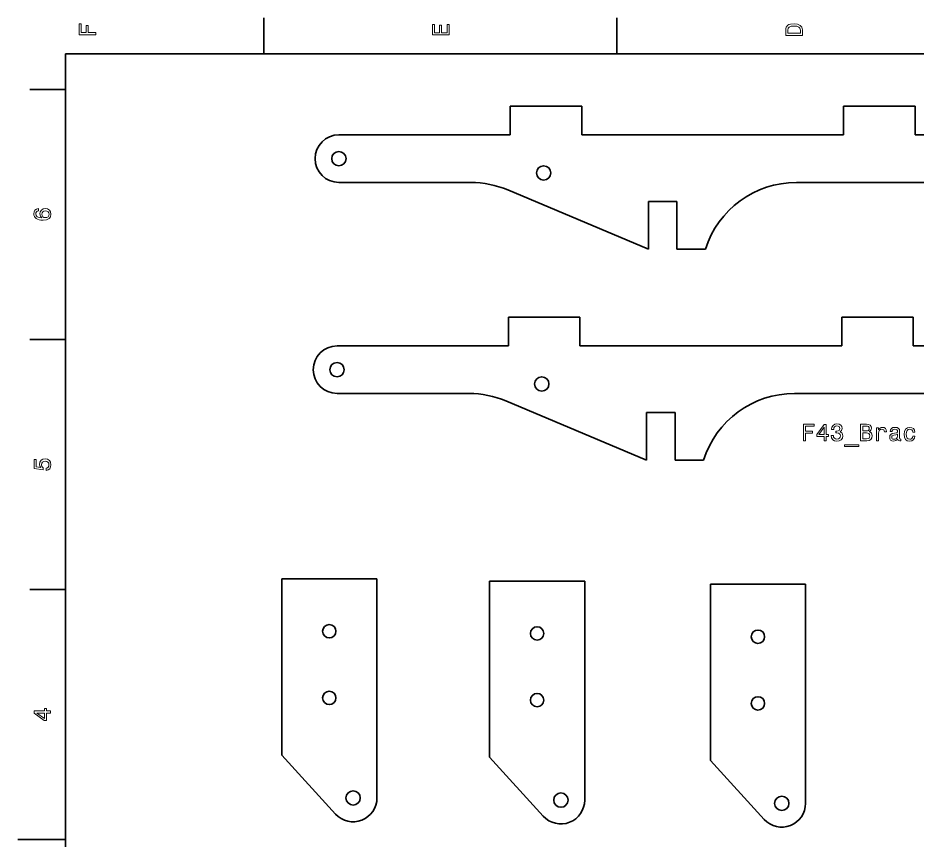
# Model space of a CAD drawing. Extents: x 0 to 400, y 0 to 350.
# Drawn here: x 0 to 188.8, y 174.9 to 347.5 of the extents above; entities that cross this region are included whole.
import ezdxf

# ---------------------------------------------------------------- set-up
doc = ezdxf.new("R2010")
doc.units = 0

msp = doc.modelspace()

# ---------------------------------------------------------------- linework, layer by layer
at = {"color": 7, "lineweight": 35}
for p, q in [((51.599998, 340), (51.599998, 347.5)), ((125.800003, 340), (125.800003, 347.5)), ((390, 340), (10, 340)), ((10, 340), (10, 10)), ((10, 332.5), (2.5, 332.5)), ((103.396164, 328.960968), (118.396164, 328.960968)), ((103.396164, 328.960968), (103.396164, 322.960968)), ((118.396164, 322.960968), (118.396164, 328.960968)), ((173.396164, 328.960968), (188.396164, 328.960968)), ((173.396164, 328.960968), (173.396164, 322.960968)), ((188.396164, 322.960968), (188.396164, 328.960968)), ((67.396164, 322.960968), (103.396164, 322.960968)), ((118.396164, 322.960968), (173.396164, 322.960968)), ((188.396164, 322.960968), (228.396164, 322.960968)), ((67.396164, 312.960968), (95.107346, 312.960968)), ((163.474945, 312.960968), (253.317383, 312.960968)), ((132.396164, 298.960968), (102.868484, 311.393677)), ((132.396164, 308.960968), (132.396164, 298.960968)), ((132.396164, 308.960968), (138.396164, 308.960968)), ((138.396164, 298.960968), (138.396164, 308.960968)), ((138.396164, 298.960968), (144.396164, 298.960968)), ((103.007401, 284.6474), (118.007401, 284.6474)), ((103.007401, 284.6474), (103.007401, 278.6474)), ((118.007401, 278.6474), (118.007401, 284.6474)), ((173.007401, 284.6474), (188.007401, 284.6474)), ((173.007401, 284.6474), (173.007401, 278.6474)), ((188.007401, 278.6474), (188.007401, 284.6474)), ((10, 280), (2.5, 280)), ((67.007401, 278.6474), (103.007401, 278.6474)), ((118.007401, 278.6474), (173.007401, 278.6474)), ((188.007401, 278.6474), (228.007401, 278.6474)), ((67.007401, 268.6474), (94.718582, 268.6474)), ((163.086182, 268.6474), (252.928619, 268.6474)), ((132.007401, 254.647385), (102.479721, 267.080078)), ((132.007401, 264.6474), (132.007401, 254.647385)), ((132.007401, 264.6474), (138.007401, 264.6474)), ((138.007401, 254.647385), (138.007401, 264.6474)), ((138.007401, 254.647385), (144.007401, 254.647385)), ((55.390141, 229.712708), (55.390141, 192.712708)), ((55.390141, 229.712708), (75.390137, 229.712708)), ((75.390137, 183.712708), (75.390137, 229.712708)), ((99.024689, 229.257858), (99.024689, 192.257858)), ((99.024689, 229.257858), (119.024689, 229.257858)), ((119.024689, 183.257858), (119.024689, 229.257858)), ((145.418686, 228.575592), (145.418686, 191.575592)), ((145.418686, 228.575592), (165.418686, 228.575592)), ((165.418686, 182.575592), (165.418686, 228.575592)), ((10, 227.5), (2.5, 227.5)), ((66.699493, 180.339417), (55.390141, 192.712708)), ((110.334045, 179.884567), (99.024689, 192.257858)), ((156.728043, 179.202301), (145.418686, 191.575592)), ((10, 175), (0, 175))]:
    msp.add_line(p, q, dxfattribs=at)
at = {"color": 7, "lineweight": 13}
for points in [[(16.333214, 343.966156), (16.333214, 344.43515), (14.724424, 344.43515), (14.724424, 345.907776), (14.305836, 345.907776), (14.305836, 344.43515), (13.256845, 344.43515), (13.256845, 346.245697), (12.833214, 346.245697), (12.833214, 343.966156)], [(90.533211, 343.940918), (90.533211, 346.159943), (90.109581, 346.159943), (90.109581, 344.404907), (88.924423, 344.404907), (88.924423, 345.968292), (88.505836, 345.968292), (88.505836, 344.404907), (87.456841, 344.404907), (87.456841, 346.119598), (87.033211, 346.119598), (87.033211, 343.940918)], [(161.2332, 344.994965), (161.2332, 343.829987), (164.7332, 343.829987), (164.7332, 344.994965), (164.622253, 345.544678), (164.284348, 345.953186), (163.734634, 346.205322), (162.9832, 346.296112), (162.216629, 346.215424), (161.914032, 346.114563), (161.671967, 345.973358), (161.344147, 345.56485), (161.263458, 345.297546)], [(161.651794, 344.959656), (161.727432, 345.342957), (161.959427, 345.605194), (162.372971, 345.761536), (162.9832, 345.811951), (163.573257, 345.7565), (163.986801, 345.600159), (164.233917, 345.332855), (164.314606, 344.959656), (164.314606, 344.299011), (161.651794, 344.299011)], [(4.276297, 307.460388), (3.867795, 307.364563), (3.565202, 307.14267), (3.373559, 306.799713), (3.307997, 306.355927), (3.3433, 306.05835), (3.439121, 305.801147), (3.595461, 305.574219), (3.817363, 305.382568), (4.094741, 305.231262), (4.432637, 305.120331), (4.831052, 305.049713), (5.279899, 305.029541), (5.996037, 305.110229), (6.51549, 305.357361), (6.82817, 305.755768), (6.934078, 306.300446), (6.8433, 306.789642), (6.606268, 307.162842), (6.233069, 307.404907), (5.759006, 307.490631), (5.2799, 307.404907), (4.911744, 307.172913), (4.679755, 306.81485), (4.599063, 306.371033), (4.699928, 305.891937), (4.987392, 305.533875), (4.432637, 305.609528), (4.034222, 305.770905), (3.79719, 306.018005), (3.716499, 306.360962), (3.756845, 306.613129), (3.862752, 306.804749), (4.039265, 306.930847), (4.276297, 306.996399)], [(5.764049, 307.001434), (6.081772, 306.945984), (6.323847, 306.804749), (6.485231, 306.57782), (6.535663, 306.29541), (6.48523, 305.997833), (6.328891, 305.770905), (6.086816, 305.624634), (5.769093, 305.579254), (5.456412, 305.6297), (5.21938, 305.770905), (5.068084, 306.002899), (5.012609, 306.315582), (5.068084, 306.587891), (5.214337, 306.804749), (5.451369, 306.945984)], [(164.955322, 258.728149), (165.424347, 258.728149), (165.424347, 260.336945), (166.896973, 260.336945), (166.896973, 260.755524), (165.424347, 260.755524), (165.424347, 261.804504), (167.234863, 261.804504), (167.234863, 262.228149), (164.955322, 262.228149)], [(169.302582, 258.728149), (169.756485, 258.728149), (169.756485, 259.595581), (170.255753, 259.595581), (170.255753, 259.999054), (169.756485, 259.999054), (169.756485, 262.152496), (169.297546, 262.152496), (167.764404, 260.039398), (167.764404, 259.595581), (169.302582, 259.595581)], [(168.188034, 259.999054), (169.302582, 261.567474), (169.302582, 259.999054)], [(170.790344, 259.827576), (170.790344, 259.792267), (170.871033, 259.308105), (171.108063, 258.945007), (171.481262, 258.713013), (171.975494, 258.627289), (172.5, 258.713013), (172.893372, 258.934937), (173.145523, 259.287933), (173.236313, 259.741852), (173.195953, 260.039398), (173.085007, 260.281464), (172.903458, 260.468048), (172.661377, 260.604218), (172.989182, 260.876556), (173.105179, 261.310272), (173.029541, 261.703644), (172.812683, 262.00119), (172.459656, 262.187805), (171.975494, 262.253357), (171.521606, 262.172668), (171.17363, 261.950775), (170.946686, 261.597748), (170.871033, 261.128723), (170.871033, 261.093414), (171.319885, 261.093414), (171.360229, 261.416199), (171.491348, 261.648193), (171.703171, 261.789398), (172.000717, 261.839813), (172.26297, 261.799469), (172.454605, 261.693573), (172.570602, 261.522095), (172.615982, 261.2901), (172.570602, 261.042999), (172.44957, 260.876556), (172.237747, 260.775696), (171.950287, 260.745453), (171.753601, 260.750488), (171.753601, 260.352081), (172.000717, 260.362152), (172.318436, 260.316772), (172.555466, 260.19574), (172.696686, 259.999054), (172.747116, 259.741852), (172.691635, 259.449341), (172.54538, 259.232483), (172.3134, 259.096313), (172.005753, 259.050903), (171.688034, 259.101349), (171.456039, 259.252655), (171.309799, 259.49472), (171.254318, 259.827576)], [(178.763687, 260.619354), (179.116714, 260.911865), (179.207489, 261.108551), (179.237747, 261.350616), (179.17218, 261.728882), (178.975494, 262.00119), (178.657776, 262.167633), (178.213974, 262.228149), (176.968292, 262.228149), (176.968292, 258.728149), (178.284576, 258.728149), (178.753601, 258.798767), (179.101578, 259.005524), (179.318436, 259.333344), (179.394089, 259.77713), (179.348694, 260.074677), (179.227661, 260.321808), (179.030975, 260.503357)], [(178.118149, 260.775696), (177.432266, 260.775696), (177.432266, 261.80957), (178.158493, 261.80957), (178.430832, 261.779297), (178.622467, 261.688538), (178.738464, 261.532196), (178.778809, 261.300201), (178.733429, 261.068207), (178.612381, 260.90683), (178.405609, 260.805969)], [(180.291779, 258.728149), (180.73558, 258.728149), (180.73558, 260.276428), (180.780975, 260.649628), (180.917145, 260.916901), (181.139038, 261.078308), (181.4366, 261.133759), (181.658493, 261.09848), (181.824921, 260.997589), (181.925781, 260.826141), (181.96109, 260.594147), (182.409943, 260.594147), (182.349426, 261.002655), (182.182999, 261.295166), (181.905609, 261.47168), (181.527374, 261.532196), (181.270172, 261.491852), (181.048264, 261.390961), (180.851578, 261.219513), (180.695236, 260.987518), (180.695236, 261.436371), (180.291779, 261.436371)], [(184.770172, 259.081177), (184.770172, 259.06604), (184.79538, 258.894562), (184.871033, 258.773529), (185.188751, 258.677704), (185.435883, 258.718048), (185.435883, 259.061005), (185.329971, 259.045868), (185.188751, 259.11142), (185.163544, 259.313171), (185.163544, 260.715179), (185.103027, 261.073242), (184.926514, 261.325409), (184.618866, 261.476715), (184.18515, 261.532196), (183.76152, 261.47168), (183.448837, 261.300201), (183.252151, 261.032898), (183.1866, 260.679871), (183.1866, 260.649628), (183.585007, 260.649628), (183.620316, 260.86142), (183.731262, 261.012726), (183.912811, 261.103516), (184.170029, 261.138824), (184.417145, 261.113586), (184.593658, 261.037933), (184.699554, 260.90683), (184.734863, 260.725281), (184.714691, 260.513458), (184.634003, 260.407532), (184.432266, 260.357117), (184.054031, 260.316772), (183.620316, 260.225983), (183.312683, 260.064606), (183.131119, 259.812439), (183.075638, 259.43924), (183.126068, 259.106384), (183.28241, 258.859283), (183.534576, 258.702942), (183.882568, 258.647461), (184.351578, 258.753357)], [(187.92218, 260.538666), (188.360947, 260.538666), (188.270172, 260.942139), (188.053314, 261.259857), (187.715408, 261.456543), (187.276657, 261.532196), (186.792511, 261.431305), (186.424347, 261.148895), (186.192352, 260.689972), (186.111664, 260.074677), (186.187317, 259.464447), (186.414261, 259.010559), (186.772339, 258.728149), (187.26152, 258.632324), (187.695236, 258.707977), (188.033142, 258.9198), (188.265121, 259.252655), (188.365997, 259.696442), (187.942352, 259.696442), (187.866714, 259.414032), (187.725494, 259.202209), (187.523773, 259.071075), (187.276657, 259.030731), (186.969025, 259.096313), (186.747116, 259.298035), (186.610947, 259.625854), (186.565552, 260.089813), (186.610947, 260.543701), (186.752151, 260.871521), (186.979095, 261.073242), (187.276657, 261.14386), (187.538895, 261.09848), (187.73558, 260.982483), (187.866714, 260.790833)], [(178.229095, 259.146729), (177.432266, 259.146729), (177.432266, 260.352081), (178.183716, 260.352081), (178.501434, 260.316772), (178.728378, 260.210846), (178.864548, 260.029297), (178.909943, 259.767059), (178.864548, 259.489685), (178.738464, 259.298035), (178.526657, 259.182037)], [(184.719742, 259.67627), (184.65921, 259.414032), (184.497833, 259.212311), (184.255753, 259.081177), (183.958206, 259.035797), (183.766571, 259.061005), (183.630402, 259.141693), (183.544662, 259.282898), (183.51944, 259.479584), (183.539627, 259.656097), (183.620316, 259.782196), (183.943085, 259.923401), (184.351578, 259.983917), (184.719742, 260.10495)], [(173.579239, 257.890961), (173.579239, 257.537933), (176.615265, 257.537933), (176.615265, 257.890961)], [(5.920389, 252.499283), (6.333934, 252.610229), (6.656701, 252.857361), (6.858429, 253.220474), (6.934078, 253.684448), (6.8433, 254.193817), (6.596182, 254.592224), (6.20281, 254.844391), (5.698487, 254.940201), (5.229467, 254.854477), (4.861311, 254.612396), (4.624279, 254.234161), (4.538545, 253.744965), (4.599063, 253.366714), (4.76549, 253.074219), (3.822406, 253.215424), (3.822406, 254.748566), (3.408862, 254.748566), (3.408862, 252.877533), (5.26477, 252.600143), (5.26477, 253.003601), (5.027738, 253.296112), (4.942003, 253.669312), (4.997478, 253.992081), (5.158862, 254.239197), (5.40598, 254.395538), (5.723703, 254.451019), (6.041427, 254.395538), (6.288545, 254.234161), (6.444885, 253.987045), (6.50036, 253.669312), (6.465058, 253.402023), (6.349063, 253.195251), (6.167507, 253.043961), (5.920389, 252.968307)], [(6.833213, 201.52739), (6.833213, 201.981277), (5.965778, 201.981277), (5.965778, 202.48056), (5.56232, 202.48056), (5.56232, 201.981277), (3.408862, 201.981277), (3.408862, 201.522339), (5.521974, 199.989197), (5.965778, 199.989197), (5.965778, 201.52739)], [(5.56232, 200.412827), (3.993876, 201.52739), (5.56232, 201.52739)]]:
    msp.add_lwpolyline(points, close=True, dxfattribs=at)
at = {"color": 7, "lineweight": 35}
for centre, radius in [((67.396164, 317.960968), 1.5), ((110.396164, 314.960968), 1.5), ((67.007401, 273.6474), 1.5), ((110.007401, 270.6474), 1.5), ((65.390137, 218.712708), 1.4), ((109.024689, 218.257858), 1.4), ((155.418686, 217.575592), 1.4), ((65.390137, 204.712708), 1.4), ((109.024689, 204.257858), 1.4), ((155.418686, 203.575592), 1.4), ((70.390137, 183.712708), 1.5), ((114.024689, 183.257858), 1.5), ((160.418686, 182.575592), 1.5)]:
    msp.add_circle(centre, radius, dxfattribs=at)
for centre, radius, start, end in [((67.396164, 317.960968), 5, 90.000003, 269.999997), ((95.107346, 292.960968), 20, 67.166345, 90.000003), ((163.474945, 292.960968), 20, 90.000003, 162.542397), ((67.007401, 273.6474), 5, 90.000003, 269.999997), ((94.718582, 248.647385), 20, 67.166345, 90.000003), ((163.086182, 248.647385), 20, 90.000003, 162.542397), ((70.390137, 183.712708), 5, 222.427723, 360), ((114.024689, 183.257858), 5, 222.427723, 360), ((160.418686, 182.575592), 5, 222.427723, 360)]:
    msp.add_arc(centre, radius, start, end, dxfattribs=at)

doc.saveas('drawing.dxf')
